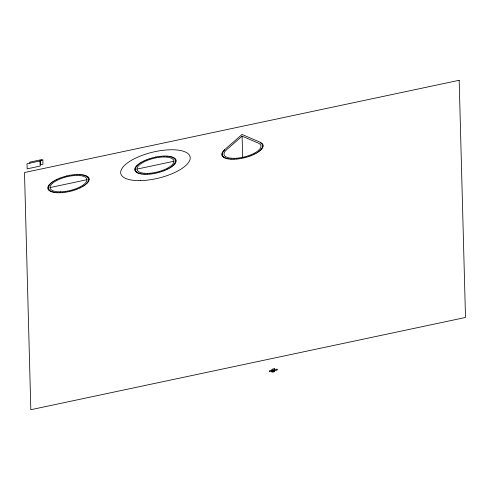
<?xml version="1.0" encoding="UTF-8"?>
<svg xmlns="http://www.w3.org/2000/svg" width="490" height="490" viewBox="0 0 490 490"><rect width="100%" height="100%" fill="white"/><g stroke="black" fill="none" stroke-linecap="round" stroke-linejoin="round"><path stroke-width="0.73" d="M224.616 149.744L242.054 134.462L260.417 142.351A0.9 0.337 -13.7 0 1 260.221 142.86A0.9 0.337 -13.7 0 1 261.28 142.823A0.9 0.337 -13.7 0 1 260.95 143.331A0.9 0.337 -13.7 0 1 261.966 143.337A0.9 0.337 -13.7 0 1 261.538 143.852A0.9 0.337 -13.7 0 1 262.499 143.901A0.9 0.337 -13.7 0 1 261.979 144.421A0.9 0.337 -13.7 0 1 262.879 144.513A0.9 0.337 -13.7 0 1 262.266 145.028A0.9 0.337 -13.7 0 1 263.106 145.169A0.9 0.337 -13.7 0 1 262.407 145.683A0.9 0.337 -13.7 0 1 263.173 145.867A0.9 0.337 -13.7 0 1 262.401 146.363A0.9 0.337 -13.7 0 1 263.087 146.59A0.9 0.337 -13.7 0 1 262.236 147.08A0.9 0.337 -13.7 0 1 262.836 147.343A0.9 0.337 -13.7 0 1 261.93 147.815A0.9 0.337 -13.7 0 1 262.438 148.115A0.9 0.337 -13.7 0 1 261.464 148.568A0.9 0.337 -13.7 0 1 261.887 148.905A0.9 0.337 -13.7 0 1 260.864 149.334A0.9 0.337 -13.7 0 1 261.182 149.701A0.9 0.337 -13.7 0 1 260.117 150.105A0.9 0.337 -13.7 0 1 260.343 150.504A0.9 0.337 -13.7 0 1 259.241 150.877A0.9 0.337 -13.7 0 1 259.363 151.306A0.9 0.337 -13.7 0 1 258.23 151.643A0.9 0.337 -13.7 0 1 258.255 152.09A0.9 0.337 -13.7 0 1 257.103 152.396A0.9 0.337 -13.7 0 1 257.023 152.868A0.9 0.337 -13.7 0 1 255.866 153.137A0.9 0.337 -13.7 0 1 255.688 153.621A0.9 0.337 -13.7 0 1 254.531 153.848A0.9 0.337 -13.7 0 1 254.249 154.35A0.9 0.337 -13.7 0 1 253.097 154.534A0.9 0.337 -13.7 0 1 252.718 155.042A0.9 0.337 -13.7 0 1 251.584 155.189A0.9 0.337 -13.7 0 1 251.113 155.704A0.9 0.337 -13.7 0 1 250.004 155.802A0.9 0.337 -13.7 0 1 249.441 156.316A0.9 0.337 -13.7 0 1 248.363 156.371A0.9 0.337 -13.7 0 1 247.713 156.886A0.9 0.337 -13.7 0 1 246.678 156.898A0.9 0.337 -13.7 0 1 245.949 157.4A0.9 0.337 -13.7 0 1 244.963 157.37A0.9 0.337 -13.7 0 1 244.155 157.866A0.9 0.337 -13.7 0 1 243.23 157.786A0.9 0.337 -13.7 0 1 242.354 158.264A0.9 0.337 -13.7 0 1 241.484 158.141A0.9 0.337 -13.7 0 1 240.547 158.607A0.9 0.337 -13.7 0 1 239.751 158.442A0.9 0.337 -13.7 0 1 238.759 158.882A0.9 0.337 -13.7 0 1 238.042 158.674A0.9 0.337 -13.7 0 1 237.001 159.091A0.9 0.337 -13.7 0 1 236.364 158.846A0.9 0.337 -13.7 0 1 235.28 159.232A0.9 0.337 -13.7 0 1 234.728 158.944A0.9 0.337 -13.7 0 1 233.614 159.305A0.9 0.337 -13.7 0 1 233.154 158.981A0.9 0.337 -13.7 0 1 232.015 159.305A0.9 0.337 -13.7 0 1 231.654 158.95A0.9 0.337 -13.7 0 1 230.502 159.238A0.9 0.337 -13.7 0 1 230.233 158.852A0.9 0.337 -13.7 0 1 229.075 159.103A0.9 0.337 -13.7 0 1 228.91 158.686A0.9 0.337 -13.7 0 1 227.746 158.895A0.9 0.337 -13.7 0 1 227.685 158.454A0.9 0.337 -13.7 0 1 226.533 158.625A0.9 0.337 -13.7 0 1 226.57 158.16A0.9 0.337 -13.7 0 1 225.443 158.288A0.9 0.337 -13.7 0 1 225.584 157.804A0.9 0.337 -13.7 0 1 224.481 157.89A0.9 0.337 -13.7 0 1 224.72 157.394A0.9 0.337 -13.7 0 1 223.661 157.431A0.9 0.337 -13.7 0 1 223.991 156.923A0.9 0.337 -13.7 0 1 222.975 156.916A0.9 0.337 -13.7 0 1 223.409 156.402A0.9 0.337 -13.7 0 1 222.442 156.353A0.9 0.337 -13.7 0 1 222.968 155.838A0.9 0.337 -13.7 0 1 222.062 155.74A0.9 0.337 -13.7 0 1 222.674 155.226A0.9 0.337 -13.7 0 1 221.835 155.085A0.9 0.337 -13.7 0 1 222.534 154.577A0.9 0.337 -13.7 0 1 221.768 154.393A0.9 0.337 -13.7 0 1 222.54 153.891A0.9 0.337 -13.7 0 1 221.86 153.664A0.9 0.337 -13.7 0 1 222.705 153.18A0.9 0.337 -13.7 0 1 222.105 152.911A0.9 0.337 -13.7 0 1 223.017 152.439A0.9 0.337 -13.7 0 1 222.503 152.139A0.9 0.337 -13.7 0 1 223.477 151.686A0.9 0.337 -13.7 0 1 223.054 151.349A0.9 0.337 -13.7 0 1 224.077 150.92A0.9 0.337 -13.7 0 1 223.758 150.553A0.9 0.337 -13.7 0 1 224.824 150.148A0.9 0.337 -13.7 0 1 224.683 149.683M242.097 136.183L226.552 149.762A18.939 7.062 -13.7 0 0 230.649 158.154A18.939 7.062 -13.7 0 0 254.586 153.076A18.939 7.062 -13.7 0 0 258.187 143.049L242.097 136.183L242.66 157.327M50.035 187.56L86.981 179.714M136.973 169.105L173.919 161.265M271.968 371.267L274.529 370.728M274.547 369.699L274.572 370.654M40.045 160.996L40.186 166.079L27.14 168.848L27.005 163.764L41.558 160.665L41.528 159.648L29.712 162.159L29.737 163.176M42.844 159.881L40.241 160.438L40.358 164.885L42.967 164.328L42.844 159.881M459.179 80.287L24.5 172.529L30.821 409.714L465.5 317.471L459.179 80.287M274.474 368.694L271.913 369.233L271.993 372.222L274.553 371.683L274.474 368.694M277.107 369.154L269.329 370.808L269.359 371.763L277.132 370.109L277.107 369.154M140.575 180.602A35.648 13.297 -13.7 0 0 190.108 156.861A35.648 13.297 -13.7 0 0 135.656 158.099A35.648 13.297 -13.7 0 0 140.575 180.602M155.563 157.051A0.9 0.337 -13.7 0 0 154.687 157.529A0.9 0.337 -13.7 0 0 153.756 157.449A0.9 0.337 -13.7 0 0 152.954 157.945A0.9 0.337 -13.7 0 0 151.967 157.915A0.9 0.337 -13.7 0 0 151.239 158.417A0.9 0.337 -13.7 0 0 150.203 158.429A0.9 0.337 -13.7 0 0 149.554 158.944A0.9 0.337 -13.7 0 0 148.476 158.999A0.9 0.337 -13.7 0 0 147.913 159.513A0.9 0.337 -13.7 0 0 146.804 159.611A0.9 0.337 -13.7 0 0 146.332 160.126A0.9 0.337 -13.7 0 0 145.193 160.273A0.9 0.337 -13.7 0 0 144.82 160.781A0.9 0.337 -13.7 0 0 143.668 160.965A0.9 0.337 -13.7 0 0 143.386 161.467A0.9 0.337 -13.7 0 0 142.229 161.694A0.9 0.337 -13.7 0 0 142.051 162.178A0.9 0.337 -13.7 0 0 140.887 162.447A0.9 0.337 -13.7 0 0 140.808 162.919A0.9 0.337 -13.7 0 0 139.662 163.225A0.9 0.337 -13.7 0 0 139.687 163.672A0.9 0.337 -13.7 0 0 138.554 164.009A0.9 0.337 -13.7 0 0 138.676 164.438A0.9 0.337 -13.7 0 0 137.574 164.811A0.9 0.337 -13.7 0 0 137.8 165.21A0.9 0.337 -13.7 0 0 136.735 165.614A0.9 0.337 -13.7 0 0 137.053 165.981A0.9 0.337 -13.7 0 0 136.03 166.41A0.9 0.337 -13.7 0 0 136.447 166.747A0.9 0.337 -13.7 0 0 135.479 167.2A0.9 0.337 -13.7 0 0 135.987 167.5A0.9 0.337 -13.7 0 0 135.075 167.972A0.9 0.337 -13.7 0 0 135.675 168.235A0.9 0.337 -13.7 0 0 134.83 168.725A0.9 0.337 -13.7 0 0 135.516 168.952A0.9 0.337 -13.7 0 0 134.744 169.448A0.9 0.337 -13.7 0 0 135.503 169.632A0.9 0.337 -13.7 0 0 134.811 170.146A0.9 0.337 -13.7 0 0 135.65 170.287A0.9 0.337 -13.7 0 0 135.038 170.802A0.9 0.337 -13.7 0 0 135.938 170.894A0.9 0.337 -13.7 0 0 135.418 171.414A0.9 0.337 -13.7 0 0 136.379 171.463A0.9 0.337 -13.7 0 0 135.951 171.978A0.9 0.337 -13.7 0 0 136.967 171.984A0.9 0.337 -13.7 0 0 136.63 172.492A0.9 0.337 -13.7 0 0 137.696 172.456A0.9 0.337 -13.7 0 0 137.457 172.946A0.9 0.337 -13.7 0 0 138.554 172.866A0.9 0.337 -13.7 0 0 138.419 173.35A0.9 0.337 -13.7 0 0 139.546 173.221A0.9 0.337 -13.7 0 0 139.509 173.687A0.9 0.337 -13.7 0 0 140.655 173.515A0.9 0.337 -13.7 0 0 140.722 173.956A0.9 0.337 -13.7 0 0 141.88 173.748A0.9 0.337 -13.7 0 0 142.045 174.164A0.9 0.337 -13.7 0 0 143.209 173.913A0.9 0.337 -13.7 0 0 143.472 174.299A0.9 0.337 -13.7 0 0 144.63 174.011A0.9 0.337 -13.7 0 0 144.991 174.367A0.9 0.337 -13.7 0 0 146.13 174.042A0.9 0.337 -13.7 0 0 146.59 174.367A0.9 0.337 -13.7 0 0 147.704 174.005A0.9 0.337 -13.7 0 0 148.256 174.293A0.9 0.337 -13.7 0 0 149.334 173.901A0.9 0.337 -13.7 0 0 149.971 174.152A0.9 0.337 -13.7 0 0 151.018 173.736A0.9 0.337 -13.7 0 0 151.735 173.944A0.9 0.337 -13.7 0 0 152.727 173.503A0.9 0.337 -13.7 0 0 153.523 173.668A0.9 0.337 -13.7 0 0 154.46 173.203A0.9 0.337 -13.7 0 0 155.33 173.325A0.9 0.337 -13.7 0 0 156.2 172.847A0.9 0.337 -13.7 0 0 157.131 172.921A0.9 0.337 -13.7 0 0 157.939 172.431A0.9 0.337 -13.7 0 0 158.925 172.462A0.9 0.337 -13.7 0 0 159.654 171.953A0.9 0.337 -13.7 0 0 160.689 171.947A0.9 0.337 -13.7 0 0 161.339 171.433A0.9 0.337 -13.7 0 0 162.417 171.378A0.9 0.337 -13.7 0 0 162.974 170.863A0.9 0.337 -13.7 0 0 164.089 170.759A0.9 0.337 -13.7 0 0 164.56 170.25A0.9 0.337 -13.7 0 0 165.694 170.104A0.9 0.337 -13.7 0 0 166.073 169.595A0.9 0.337 -13.7 0 0 167.225 169.411A0.9 0.337 -13.7 0 0 167.5 168.909A0.9 0.337 -13.7 0 0 168.664 168.683A0.9 0.337 -13.7 0 0 168.842 168.193A0.9 0.337 -13.7 0 0 169.999 167.929A0.9 0.337 -13.7 0 0 170.079 167.458A0.9 0.337 -13.7 0 0 171.231 167.151A0.9 0.337 -13.7 0 0 171.206 166.704A0.9 0.337 -13.7 0 0 172.333 166.361A0.9 0.337 -13.7 0 0 172.211 165.939A0.9 0.337 -13.7 0 0 173.313 165.565A0.9 0.337 -13.7 0 0 173.093 165.167A0.9 0.337 -13.7 0 0 174.158 164.763A0.9 0.337 -13.7 0 0 173.834 164.395A0.9 0.337 -13.7 0 0 174.857 163.966A0.9 0.337 -13.7 0 0 174.44 163.629A0.9 0.337 -13.7 0 0 175.414 163.176A0.9 0.337 -13.7 0 0 174.899 162.876A0.9 0.337 -13.7 0 0 175.812 162.404A0.9 0.337 -13.7 0 0 175.212 162.141A0.9 0.337 -13.7 0 0 176.057 161.651A0.9 0.337 -13.7 0 0 175.377 161.424A0.9 0.337 -13.7 0 0 176.149 160.922A0.9 0.337 -13.7 0 0 175.383 160.738A0.9 0.337 -13.7 0 0 176.082 160.23A0.9 0.337 -13.7 0 0 175.242 160.089A0.9 0.337 -13.7 0 0 175.855 159.575A0.9 0.337 -13.7 0 0 174.948 159.477A0.9 0.337 -13.7 0 0 175.475 158.962A0.9 0.337 -13.7 0 0 174.507 158.913A0.9 0.337 -13.7 0 0 174.942 158.399A0.9 0.337 -13.7 0 0 173.925 158.393A0.9 0.337 -13.7 0 0 174.256 157.884A0.9 0.337 -13.7 0 0 173.197 157.921A0.9 0.337 -13.7 0 0 173.436 157.425A0.9 0.337 -13.7 0 0 172.333 157.511A0.9 0.337 -13.7 0 0 172.474 157.027A0.9 0.337 -13.7 0 0 171.347 157.155A0.9 0.337 -13.7 0 0 171.378 156.69A0.9 0.337 -13.7 0 0 170.232 156.861A0.9 0.337 -13.7 0 0 170.165 156.42A0.9 0.337 -13.7 0 0 169.007 156.629A0.9 0.337 -13.7 0 0 168.842 156.212A0.9 0.337 -13.7 0 0 167.684 156.463A0.9 0.337 -13.7 0 0 167.415 156.077A0.9 0.337 -13.7 0 0 166.263 156.365A0.9 0.337 -13.7 0 0 165.896 156.01A0.9 0.337 -13.7 0 0 164.756 156.335A0.9 0.337 -13.7 0 0 164.303 156.01A0.9 0.337 -13.7 0 0 163.188 156.371A0.9 0.337 -13.7 0 0 162.637 156.083A0.9 0.337 -13.7 0 0 161.553 156.469A0.9 0.337 -13.7 0 0 160.916 156.224A0.9 0.337 -13.7 0 0 159.875 156.641A0.9 0.337 -13.7 0 0 159.158 156.433A0.9 0.337 -13.7 0 0 158.16 156.874A0.9 0.337 -13.7 0 0 157.37 156.708A0.9 0.337 -13.7 0 0 156.426 157.174A0.9 0.337 -13.7 0 0 155.563 157.051M147.545 173.374A18.939 7.062 -13.7 0 0 173.858 160.763A18.939 7.062 -13.7 0 0 144.93 161.424A18.939 7.062 -13.7 0 0 147.545 173.374M60.613 191.829A18.939 7.062 -13.7 0 0 86.92 179.211A18.939 7.062 -13.7 0 0 57.998 179.873A18.939 7.062 -13.7 0 0 60.613 191.829M66.824 175.904A0.9 0.337 -13.7 0 0 66.015 176.394A0.9 0.337 -13.7 0 0 65.029 176.363A0.9 0.337 -13.7 0 0 64.3 176.865A0.9 0.337 -13.7 0 0 63.265 176.878A0.9 0.337 -13.7 0 0 62.616 177.392A0.9 0.337 -13.7 0 0 61.538 177.447A0.9 0.337 -13.7 0 0 60.981 177.962A0.9 0.337 -13.7 0 0 59.866 178.06A0.9 0.337 -13.7 0 0 59.394 178.574A0.9 0.337 -13.7 0 0 58.261 178.721A0.9 0.337 -13.7 0 0 57.887 179.23A0.9 0.337 -13.7 0 0 56.73 179.414A0.9 0.337 -13.7 0 0 56.454 179.916A0.9 0.337 -13.7 0 0 55.29 180.142A0.9 0.337 -13.7 0 0 55.113 180.626A0.9 0.337 -13.7 0 0 53.955 180.896A0.9 0.337 -13.7 0 0 53.876 181.367A0.9 0.337 -13.7 0 0 52.724 181.674A0.9 0.337 -13.7 0 0 52.749 182.121A0.9 0.337 -13.7 0 0 51.622 182.458A0.9 0.337 -13.7 0 0 51.744 182.886A0.9 0.337 -13.7 0 0 50.642 183.26A0.9 0.337 -13.7 0 0 50.862 183.658A0.9 0.337 -13.7 0 0 49.796 184.062A0.9 0.337 -13.7 0 0 50.121 184.43A0.9 0.337 -13.7 0 0 49.098 184.859A0.9 0.337 -13.7 0 0 49.515 185.196A0.9 0.337 -13.7 0 0 48.541 185.649A0.9 0.337 -13.7 0 0 49.055 185.949A0.9 0.337 -13.7 0 0 48.142 186.421A0.9 0.337 -13.7 0 0 48.743 186.684A0.9 0.337 -13.7 0 0 47.898 187.174A0.9 0.337 -13.7 0 0 48.577 187.4A0.9 0.337 -13.7 0 0 47.806 187.897A0.9 0.337 -13.7 0 0 48.571 188.08A0.9 0.337 -13.7 0 0 47.873 188.595A0.9 0.337 -13.7 0 0 48.712 188.736A0.9 0.337 -13.7 0 0 48.1 189.25A0.9 0.337 -13.7 0 0 49.006 189.348A0.9 0.337 -13.7 0 0 48.479 189.863A0.9 0.337 -13.7 0 0 49.447 189.912A0.9 0.337 -13.7 0 0 49.018 190.426A0.9 0.337 -13.7 0 0 50.029 190.432A0.9 0.337 -13.7 0 0 49.698 190.941A0.9 0.337 -13.7 0 0 50.758 190.904A0.9 0.337 -13.7 0 0 50.519 191.4A0.9 0.337 -13.7 0 0 51.622 191.314A0.9 0.337 -13.7 0 0 51.487 191.798A0.9 0.337 -13.7 0 0 52.608 191.67A0.9 0.337 -13.7 0 0 52.577 192.135A0.9 0.337 -13.7 0 0 53.722 191.964A0.9 0.337 -13.7 0 0 53.79 192.405A0.9 0.337 -13.7 0 0 54.947 192.196A0.9 0.337 -13.7 0 0 55.113 192.613A0.9 0.337 -13.7 0 0 56.27 192.362A0.9 0.337 -13.7 0 0 56.54 192.748A0.9 0.337 -13.7 0 0 57.691 192.46A0.9 0.337 -13.7 0 0 58.059 192.815A0.9 0.337 -13.7 0 0 59.198 192.49A0.9 0.337 -13.7 0 0 59.651 192.815A0.9 0.337 -13.7 0 0 60.766 192.454A0.9 0.337 -13.7 0 0 61.317 192.742A0.9 0.337 -13.7 0 0 62.401 192.35A0.9 0.337 -13.7 0 0 63.039 192.601A0.9 0.337 -13.7 0 0 64.08 192.184A0.9 0.337 -13.7 0 0 64.796 192.392A0.9 0.337 -13.7 0 0 65.795 191.951A0.9 0.337 -13.7 0 0 66.591 192.117A0.9 0.337 -13.7 0 0 67.528 191.651A0.9 0.337 -13.7 0 0 68.392 191.774A0.9 0.337 -13.7 0 0 69.268 191.296A0.9 0.337 -13.7 0 0 70.199 191.37A0.9 0.337 -13.7 0 0 71.001 190.88A0.9 0.337 -13.7 0 0 71.987 190.91A0.9 0.337 -13.7 0 0 72.716 190.408A0.9 0.337 -13.7 0 0 73.751 190.396A0.9 0.337 -13.7 0 0 74.4 189.881A0.9 0.337 -13.7 0 0 75.478 189.826A0.9 0.337 -13.7 0 0 76.042 189.311A0.9 0.337 -13.7 0 0 77.151 189.214A0.9 0.337 -13.7 0 0 77.622 188.699A0.9 0.337 -13.7 0 0 78.761 188.552A0.9 0.337 -13.7 0 0 79.135 188.044A0.9 0.337 -13.7 0 0 80.287 187.86A0.9 0.337 -13.7 0 0 80.568 187.358A0.9 0.337 -13.7 0 0 81.726 187.131A0.9 0.337 -13.7 0 0 81.904 186.641A0.9 0.337 -13.7 0 0 83.067 186.378A0.9 0.337 -13.7 0 0 83.147 185.906A0.9 0.337 -13.7 0 0 84.292 185.6A0.9 0.337 -13.7 0 0 84.268 185.153A0.9 0.337 -13.7 0 0 85.401 184.81A0.9 0.337 -13.7 0 0 85.278 184.387A0.9 0.337 -13.7 0 0 86.381 184.013A0.9 0.337 -13.7 0 0 86.154 183.615A0.9 0.337 -13.7 0 0 87.22 183.211A0.9 0.337 -13.7 0 0 86.901 182.844A0.9 0.337 -13.7 0 0 87.924 182.415A0.9 0.337 -13.7 0 0 87.508 182.078A0.9 0.337 -13.7 0 0 88.476 181.625A0.9 0.337 -13.7 0 0 87.967 181.325A0.9 0.337 -13.7 0 0 88.88 180.853A0.9 0.337 -13.7 0 0 88.28 180.589A0.9 0.337 -13.7 0 0 89.125 180.1A0.9 0.337 -13.7 0 0 88.439 179.873A0.9 0.337 -13.7 0 0 89.211 179.371A0.9 0.337 -13.7 0 0 88.451 179.187A0.9 0.337 -13.7 0 0 89.143 178.679A0.9 0.337 -13.7 0 0 88.31 178.538A0.9 0.337 -13.7 0 0 88.917 178.023A0.9 0.337 -13.7 0 0 88.016 177.925A0.9 0.337 -13.7 0 0 88.537 177.411A0.9 0.337 -13.7 0 0 87.575 177.362A0.9 0.337 -13.7 0 0 88.004 176.847A0.9 0.337 -13.7 0 0 86.987 176.841A0.9 0.337 -13.7 0 0 87.324 176.333A0.9 0.337 -13.7 0 0 86.258 176.369A0.9 0.337 -13.7 0 0 86.497 175.873A0.9 0.337 -13.7 0 0 85.401 175.959A0.9 0.337 -13.7 0 0 85.536 175.475A0.9 0.337 -13.7 0 0 84.409 175.604A0.9 0.337 -13.7 0 0 84.445 175.138A0.9 0.337 -13.7 0 0 83.3 175.31A0.9 0.337 -13.7 0 0 83.233 174.869A0.9 0.337 -13.7 0 0 82.075 175.077A0.9 0.337 -13.7 0 0 81.91 174.661A0.9 0.337 -13.7 0 0 80.746 174.912A0.9 0.337 -13.7 0 0 80.483 174.526A0.9 0.337 -13.7 0 0 79.325 174.814A0.9 0.337 -13.7 0 0 78.963 174.458A0.9 0.337 -13.7 0 0 77.824 174.783A0.9 0.337 -13.7 0 0 77.365 174.458A0.9 0.337 -13.7 0 0 76.25 174.82A0.9 0.337 -13.7 0 0 75.699 174.532A0.9 0.337 -13.7 0 0 74.621 174.918A0.9 0.337 -13.7 0 0 73.984 174.673A0.9 0.337 -13.7 0 0 72.937 175.089A0.9 0.337 -13.7 0 0 72.22 174.881A0.9 0.337 -13.7 0 0 71.228 175.322A0.9 0.337 -13.7 0 0 70.431 175.157A0.9 0.337 -13.7 0 0 69.494 175.622A0.9 0.337 -13.7 0 0 68.625 175.5A0.9 0.337 -13.7 0 0 67.755 175.977A0.9 0.337 -13.7 0 0 66.824 175.904"/></g></svg>
